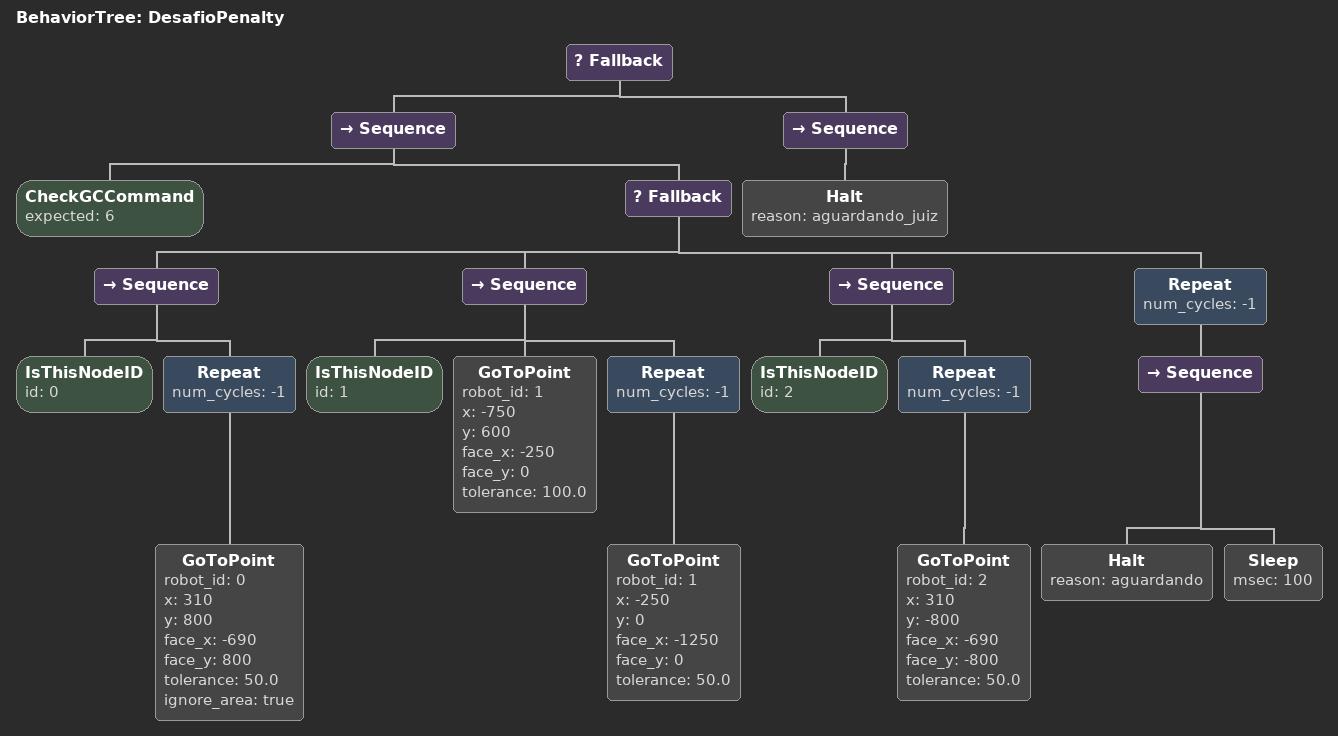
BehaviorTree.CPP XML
<root BTCPP_format="4">
    <BehaviorTree ID="DesafioPenalty">
        <Fallback>

            <!-- FASE DE EXECUÇÃO (Comando Ativo)               -->
            <Sequence>
                <CheckGCCommand expected="6"/>

                <Fallback>

                    <!-- ROBÔ ID 0 (POSIÇÃO SUPERIOR) -->
                    <Sequence>
                        <IsThisNodeID id="0"/>
                        <!-- Trava no destino final para manter a posição ativamente -->
                        <Repeat num_cycles="-1">
                            <GoToPoint robot_id="0" x="310" y="800" face_x="-690" face_y="800" tolerance="50.0" ignore_area="true"/>
                        </Repeat>
                    </Sequence>

                    <!-- ROBÔ ID 1 (BATEDOR - Contornando a Bola) -->
                    <Sequence>
                        <IsThisNodeID id="1"/>
                        <!-- Waypoint: passa por cima da bola -->
                        <GoToPoint robot_id="1" x="-750" y="600" face_x="-250" face_y="0" tolerance="100.0"/>
                        <!-- Trava no destino final: impede a árvore de resetar e voltar pro waypoint -->
                        <Repeat num_cycles="-1">
                            <GoToPoint robot_id="1" x="-250" y="0" face_x="-1250" face_y="0" tolerance="50.0"/>
                        </Repeat>
                    </Sequence>

                    <!-- ROBÔ ID 2 (POSIÇÃO INFERIOR) -->
                    <Sequence>
                        <IsThisNodeID id="2"/>
                        <!-- Trava no destino final para manter a posição ativamente -->
                        <Repeat num_cycles="-1">
                            <GoToPoint robot_id="2" x="310" y="-800" face_x="-690" face_y="-800" tolerance="50.0"/>
                        </Repeat>
                    </Sequence>

                    <!-- DEMAIS ROBÔS ESTÁTICOS -->
                    <Repeat num_cycles="-1">
                        <Sequence><Halt reason="aguardando"/><Sleep msec="100"/></Sequence>
                    </Repeat>

                </Fallback>
            </Sequence>

            <!-- ESTADO INATIVO                                 -->
            <Sequence>
                <Halt reason="aguardando_juiz"/>
            </Sequence>

        </Fallback>
    </BehaviorTree>
</root>
